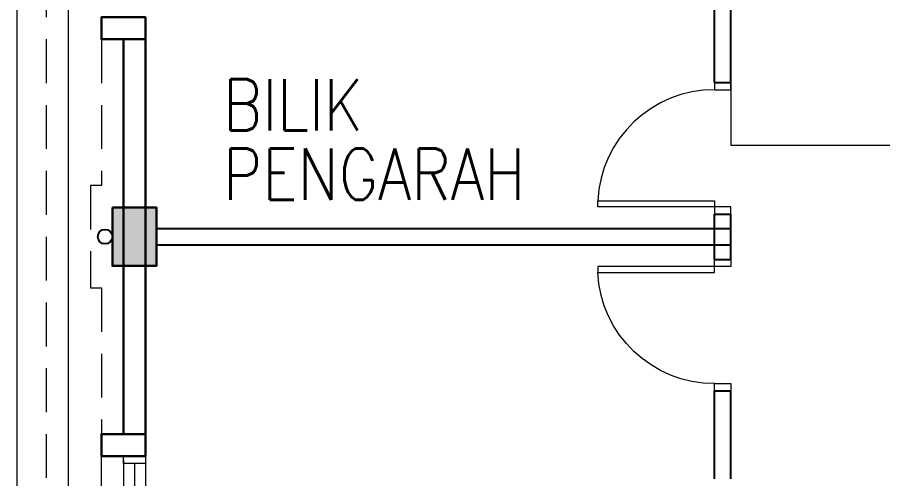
# Model space of a CAD drawing. Header units: inches. Extents: x 14 to 94880, y -4 to 65361.
# Drawn here: x 16340 to 22254, y 45543 to 48698 of the extents above; entities that cross this region are included whole.
import ezdxf
from ezdxf.enums import TextEntityAlignment as Align

# ---------------------------------------------------------------- set-up
doc = ezdxf.new("R2010")
doc.units = ezdxf.units.IN
doc.header["$MEASUREMENT"] = 0
doc.linetypes.add('HIDDEN', pattern=[0.375, 0.25, -0.125])
for name, color, linetype, lineweight in [('1', 8, 'Continuous', 9), ('COLUMN', 8, 'Continuous', 30), ('DOOR', 8, 'Continuous', 20), ('LW', 8, 'Continuous', 20), ('t3', 8, 'Continuous', 25), ('wall', 8, 'Continuous', 30), ('WIN', 8, 'Continuous', 18)]:
    doc.layers.add(name, color=color, linetype=linetype, lineweight=lineweight)
doc.layers.add('DOWNPIPE', color=8, linetype='Continuous')
doc.layers.add('partition', color=8, linetype='Continuous')
doc.styles.add('LAILA', font='romans.shx', dxfattribs={"width": 0.85})

# ---------------------------------------------------------------- blocks, each defined once
blk = doc.blocks.new('dr16')
at = {"layer": 'DOOR', "color": 1}
blk.add_line((-2409712.2, -909070.8), (-2409602.2, -909070.8), dxfattribs=at)
for points in [[(-2409712.2, -909070.8), (-2409602.2, -909070.8), (-2409602.2, -909020.8), (-2409712.2, -909020.8)], [(-2410511.2, -909830.8), (-2409712.2, -909830.8), (-2409712.2, -909870.8), (-2410511.2, -909870.8)], [(-2409712.2, -909920.8), (-2409602.2, -909920.8), (-2409602.2, -909870.8), (-2409712.2, -909870.8)]]:
    blk.add_lwpolyline(points, close=True, dxfattribs=at)
at = {"layer": 'DOOR', "color": 9}
blk.add_arc((-2409712.2, -909870.8), 800, 90, 177.13402, dxfattribs=at)
blk = doc.blocks.new('WIN')
at = {"layer": 'WIN', "color": 1}
for p, q in [((-2479668.1, -915154.6), (-2476718.1, -915154.6)), ((-2479643.1, -915229.6), (-2479243.1, -915229.6)), ((-2479193.1, -915229.6), (-2478218.1, -915229.6)), ((-2478168.1, -915229.6), (-2477193.1, -915229.6)), ((-2477143.1, -915229.6), (-2476743.1, -915229.6)), ((-2479668.1, -915304.6), (-2476718.1, -915304.6))]:
    blk.add_line(p, q, dxfattribs=at)
for points in [[(-2479693.1, -915304.6), (-2479643.1, -915304.6), (-2479643.1, -915154.6), (-2479693.1, -915154.6)], [(-2479243.1, -915304.6), (-2479193.1, -915304.6), (-2479193.1, -915154.6), (-2479243.1, -915154.6)], [(-2478218.1, -915304.6), (-2478168.1, -915304.6), (-2478168.1, -915154.6), (-2478218.1, -915154.6)], [(-2477193.1, -915304.6), (-2477143.1, -915304.6), (-2477143.1, -915154.6), (-2477193.1, -915154.6)], [(-2476743.1, -915304.6), (-2476693.1, -915304.6), (-2476693.1, -915154.6), (-2476743.1, -915154.6)]]:
    blk.add_lwpolyline(points, close=True, dxfattribs=at)

msp = doc.modelspace()

# ---------------------------------------------------------------- linework, layer by layer
at = {"layer": '1'}
msp.add_lwpolyline([(23215.2, 47823.4), (23215.2, 50323.4), (21215.2, 50323.4), (21215.2, 47823.4)], close=True, dxfattribs=at)
at = {"layer": 'COLUMN'}
msp.add_lwpolyline([(16990.2, 47398.4), (17290.2, 47398.4), (17290.2, 46998.4), (16990.2, 46998.4)], close=True, dxfattribs=at)
msp.add_solid([(16990.2, 47398.4), (17290.2, 47398.4), (16990.2, 46998.4), (17290.2, 46998.4)], dxfattribs=at)
at = {"layer": 'DOWNPIPE'}
msp.add_circle((16940.2, 47198.4), 50, dxfattribs=at)
at = {"layer": 'LW'}
for p, q in [((16340.2, 40398.4), (16340.2, 53998.4)), ((16690.2, 40748.4), (16690.2, 53648.4))]:
    msp.add_line(p, q, dxfattribs=at)
at = {"layer": 'LW', "linetype": 'HIDDEN', "ltscale": 1200}
for p, q in [((16540.2, 40598.4), (16540.2, 53798.4)), ((16915.2, 42698.4), (16915.2, 45698.4))]:
    msp.add_line(p, q, dxfattribs=at)
msp.add_lwpolyline([(16915.2, 48548.4), (16915.2, 47548.4), (16840.2, 47548.4), (16840.2, 46848.4), (16915.2, 46848.4), (16915.2, 45848.4)], dxfattribs=at)
at = {"layer": 'partition'}
for p, q in [((21105.2, 48253.4), (21105.2, 48763.4)), ((21215.2, 48253.4), (21215.2, 48763.4)), ((21105.2, 48253.4), (21215.2, 48253.4)), ((21105.2, 47353.4), (21215.2, 47353.4)), ((21105.2, 47043.4), (21105.2, 47353.4)), ((21215.2, 47043.4), (21215.2, 47353.4)), ((17290.2, 47253.4), (21215.2, 47253.4)), ((17290.2, 47143.4), (21215.2, 47143.4)), ((21105.2, 47043.4), (21215.2, 47043.4)), ((21105.2, 46143.4), (21215.2, 46143.4)), ((21105.2, 45543.4), (21105.2, 46143.4)), ((21215.2, 45543.4), (21215.2, 46143.4))]:
    msp.add_line(p, q, dxfattribs=at)
at = {"layer": 'wall'}
for p, q in [((17215.2, 45698.4), (17215.2, 48698.4)), ((17065.2, 45848.4), (17065.2, 48548.4))]:
    msp.add_line(p, q, dxfattribs=at)
for points in [[(17215.2, 48548.4), (17215.2, 48698.4), (16915.2, 48698.4), (16915.2, 48548.4)], [(17215.2, 45698.4), (17215.2, 45848.4), (16915.2, 45848.4), (16915.2, 45698.4)]]:
    msp.add_lwpolyline(points, close=True, dxfattribs=at)

# ---------------------------------------------------------------- block references
at = {"layer": 'DOOR'}
msp.add_blockref('dr16', (2430817.3, 957274.2), dxfattribs=at)
at = {"layer": 'DOOR', "xscale": -1, "rotation": 180}
msp.add_blockref('dr16', (2430817.3, -862877.3), dxfattribs=at)
at = {"layer": 'WIN', "xscale": -1, "rotation": 90}
msp.add_blockref('WIN', (-898089.4, -2433994.6), dxfattribs=at)

# ---------------------------------------------------------------- texts
at = {"layer": 't3', "style": 'LAILA', "width": 0.85}
for s, p in [('BILIK', (17746.2, 48274.7)), ('PENGARAH', (17746.2, 47801.1))]:
    msp.add_text(s, height=350, dxfattribs=at).set_placement(p, align=Align.TOP_LEFT)

doc.saveas('drawing.dxf')
